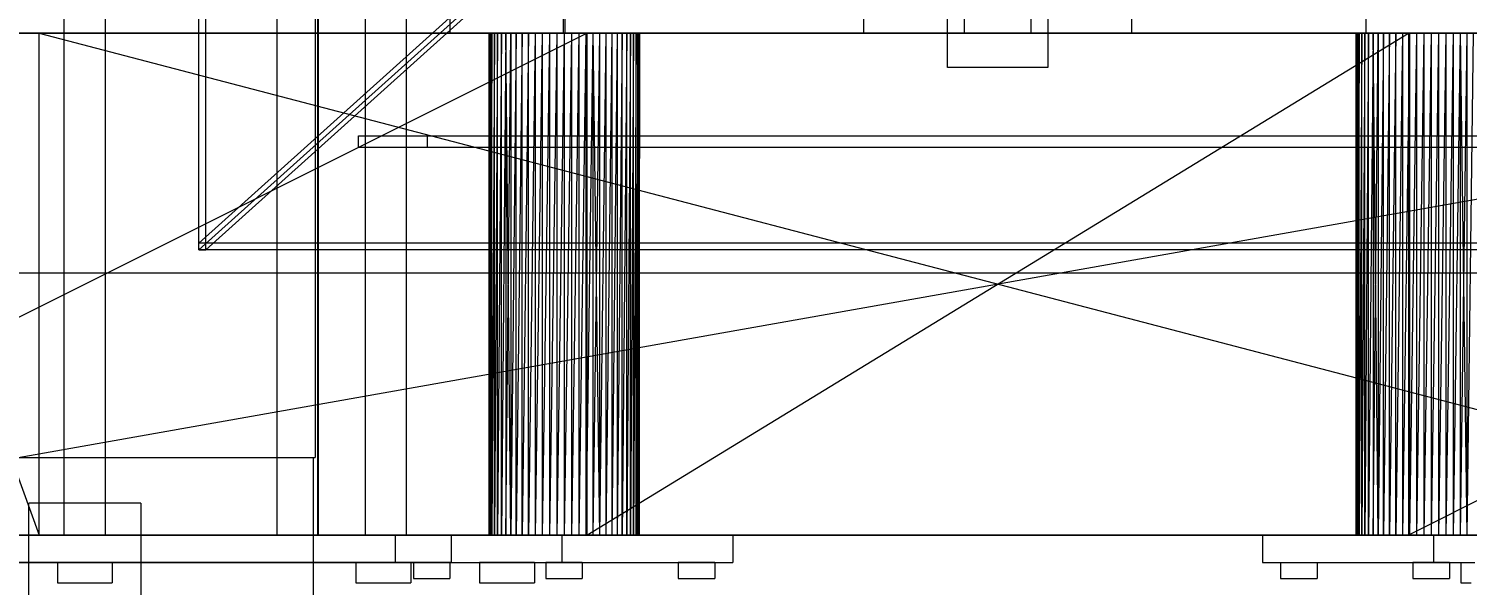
# Model space of a CAD drawing. Header units: millimetres. Extents: x -191664 to 191490, y -197311 to 10263.
# Drawn here: x 750 to 1381, y -110682 to -110438 of the extents above; entities that cross this region are included whole.
import ezdxf

# ---------------------------------------------------------------- set-up
doc = ezdxf.new("R2010")
doc.units = ezdxf.units.MM
doc.layers.add('DET_briquetadora_superior', color=7, linetype='Continuous', lineweight=0)
doc.layers.add('R15_COTAS_TRANSPORTE_P', color=1, linetype='Continuous', lineweight=0)
doc.dimstyles.new('PLANTA_20', dxfattribs={"dimtxt": 50, "dimasz": 30, "dimexe": 30, "dimexo": 16, "dimgap": 20, "dimtad": 1, "dimtih": 1, "dimtoh": 1, "dimdec": 1, "dimzin": 0, "dimdsep": 46, "dimcen": 0.09, "dimadec": 0, "dimazin": 0, "dimtfac": 1, "dimtdec": 4, "dimtofl": 0, "dimtmove": 0, "dimatfit": 3, "dimfxl": 1, "dimtolj": 1, "dimtzin": 0, "dimarcsym": 0})

# ---------------------------------------------------------------- blocks, each defined once
blk = doc.blocks.new('*D131')
at = {"layer": 'Defpoints', "color": 0, "transparency": 16777216}
for p in [(1100, -183968.15), (1139.8, -184162.66), (1104.62, -184212), (1304.62, -184212), (1304.62, -184212)]:
    blk.add_point(p, dxfattribs=at)
at = {"layer": 'R15_COTAS_TRANSPORTE_P', "color": 0, "lineweight": -2, "transparency": 16777216}
blk.add_arc((1304.62, -184212), 172.05, 140.00345, 169.99655, dxfattribs=at)
at = {"layer": 'R15_COTAS_TRANSPORTE_P', "color": 0, "transparency": 16777216}
for points in [[(1169.28, -184097.88), (1176.35, -184104.95), (1194.03, -184080.2)], [(1140.17, -184182.55), (1130.2, -184181.68), (1132.57, -184212)]]:
    blk.add_solid(points, dxfattribs=at)
blk = doc.blocks.new('*D133')
at = {"layer": 'Defpoints', "color": 0, "transparency": 16777216}
for p in [(439.69, -194147.98), (217.89, -194406.09), (-500, -194490), (-500, -194490), (500, -194490)]:
    blk.add_point(p, dxfattribs=at)
at = {"layer": 'R15_COTAS_TRANSPORTE_P', "color": 0, "lineweight": -2, "transparency": 16777216}
blk.add_arc((-500, -194490), 722.77, 2.37834, 17.62166, dxfattribs=at)
at = {"layer": 'R15_COTAS_TRANSPORTE_P', "color": 0, "transparency": 16777216}
for points in [[(184.12, -194272.81), (193.59, -194269.58), (179.18, -194242.8)], [(227.15, -194459.9), (217.15, -194460.11), (222.77, -194490)]]:
    blk.add_solid(points, dxfattribs=at)

msp = doc.modelspace()

# ---------------------------------------------------------------- linework, layer by layer
at = {"layer": 'DET_briquetadora_superior', "color": 253, "true_color": 0xa8b8bb}
for p, q in [((825, -110535), (825, -109885)), ((828, -110535), (828, -109885)), ((825, -110532), (975, -110397)), ((825, -110535), (975, -110400)), ((978, -110400), (828, -110535)), ((1525, -110532), (825, -110532)), ((825, -110535), (825, -110532)), ((1525, -110535), (825, -110535)), ((825, -110535), (828, -110535))]:
    msp.add_line(p, q, dxfattribs=at)
at = {"layer": 'DET_briquetadora_superior', "color": 9, "true_color": 0xb9c3c2}
for p, q in [((876, -110390), (876, -110626)), ((984.59, -110390), (984.59, -110440)), ((985.41, -110390), (985.41, -110440)), ((1336.35, -110390), (1336.35, -110440)), ((766, -110660), (766, -110418)), ((784, -110660), (784, -110418)), ((859.34, -110660), (859.34, -110418)), ((877, -110418), (877, -110660)), ((877.34, -110660), (877.34, -110418)), ((898, -110660), (898, -110418)), ((916, -110660), (916, -110418)), ((935, -110418), (935, -110440)), ((195, -110440), (2155, -110440)), ((995, -110440), (555, -110440)), ((1795, -110440), (555, -110660)), ((1795, -110440), (555, -110440)), ((555, -110660), (995, -110440)), ((1795, -110440), (568.33, -110440)), ((2071, -110440), (568.33, -110440)), ((675, -110440), (995, -110440)), ((675, -110440), (959.49, -110440)), ((675, -110440), (957.56, -110440)), ((675, -110440), (955.9, -110440)), ((675, -110440), (954.51, -110440)), ((953.42, -110440), (675, -110440)), ((675, -110440), (755, -110440)), ((675, -110440), (755, -110660)), ((736.71, -110440), (755.71, -110440)), ((755, -110440), (953.42, -110440)), ((755, -110440), (952.63, -110440)), ((755, -110440), (952.16, -110440)), ((755, -110440), (952, -110440)), ((755, -110440), (954.51, -110440)), ((755, -110440), (955.9, -110440)), ((755, -110440), (957.56, -110440)), ((755, -110440), (959.49, -110440)), ((755, -110440), (961.67, -110440)), ((755, -110440), (964.07, -110440)), ((755, -110440), (966.67, -110440)), ((755, -110440), (969.44, -110440)), ((755, -110440), (972.37, -110440)), ((755, -110440), (975.42, -110440)), ((755, -110440), (978.56, -110440)), ((755, -110440), (981.77, -110440)), ((755, -110440), (985, -110440)), ((755, -110440), (988.23, -110440)), ((755, -110440), (1595, -110440)), ((755, -110660), (755, -110440)), ((755, -110440), (1595, -110660)), ((755.71, -110440), (775, -110440)), ((775, -110440), (794.29, -110440)), ((794.29, -110440), (813.29, -110440)), ((813.29, -110440), (831.74, -110440)), ((831.74, -110440), (849.36, -110440)), ((849.36, -110440), (865.89, -110440)), ((865.89, -110440), (881.1, -110440)), ((881.1, -110440), (894.76, -110440)), ((894.76, -110440), (906.68, -110440)), ((906.68, -110440), (916.67, -110440)), ((916.67, -110440), (924.6, -110440)), ((924.6, -110440), (930.35, -110440)), ((930.35, -110440), (933.83, -110440)), ((933.83, -110440), (935, -110440)), ((952.16, -110440), (952, -110660)), ((952, -110440), (952, -110660)), ((952.16, -110440), (952, -110440)), ((952.16, -110440), (952.16, -110660)), ((952.63, -110660), (952.16, -110440)), ((952.63, -110440), (952.16, -110440)), ((952.16, -110660), (952.63, -110440)), ((953.42, -110440), (952.63, -110660)), ((952.63, -110440), (952.63, -110660)), ((953.42, -110440), (952.63, -110440)), ((954.51, -110440), (953.42, -110660)), ((953.42, -110660), (953.42, -110440)), ((954.51, -110440), (953.42, -110440)), ((959.73, -110440), (953.71, -110440)), ((953.71, -110440), (953.9, -110440)), ((953.9, -110440), (960.24, -110440)), ((955.9, -110440), (954.51, -110660)), ((954.51, -110660), (954.51, -110440)), ((955.9, -110440), (954.51, -110440)), ((957.56, -110440), (955.9, -110660)), ((955.9, -110660), (955.9, -110440)), ((957.56, -110440), (955.9, -110440)), ((959.49, -110440), (957.56, -110660)), ((957.56, -110660), (957.56, -110440)), ((959.49, -110440), (957.56, -110440)), ((959.49, -110440), (959.49, -110660)), ((961.67, -110660), (959.49, -110440)), ((961.67, -110440), (959.49, -110440)), ((995, -110440), (959.49, -110440)), ((959.49, -110660), (961.67, -110440)), ((970.75, -110440), (959.73, -110440)), ((960.24, -110440), (971.49, -110440)), ((964.07, -110440), (961.67, -110660)), ((961.67, -110440), (961.67, -110660)), ((964.07, -110440), (961.67, -110440)), ((995, -110440), (961.67, -110440)), ((966.67, -110440), (964.07, -110660)), ((964.07, -110660), (964.07, -110440)), ((966.67, -110440), (964.07, -110440)), ((964.07, -110440), (995, -110440)), ((969.44, -110440), (966.67, -110660)), ((966.67, -110660), (966.67, -110440)), ((969.44, -110440), (966.67, -110440)), ((966.67, -110440), (995, -110440)), ((972.37, -110440), (969.44, -110660)), ((969.44, -110660), (969.44, -110440)), ((972.37, -110440), (969.44, -110440)), ((969.44, -110440), (995, -110440)), ((984.59, -110440), (970.75, -110440)), ((971.49, -110440), (985.41, -110440)), ((975.42, -110440), (972.37, -110660)), ((972.37, -110440), (972.37, -110660)), ((975.42, -110440), (972.37, -110440)), ((972.37, -110440), (995, -110440)), ((978.56, -110440), (975.42, -110660)), ((975.42, -110440), (975.42, -110660)), ((978.56, -110440), (975.42, -110440)), ((975.42, -110440), (995, -110440)), ((981.77, -110440), (978.56, -110660)), ((978.56, -110440), (978.56, -110660)), ((981.77, -110440), (978.56, -110440)), ((978.56, -110440), (995, -110440)), ((985, -110440), (981.77, -110660)), ((981.77, -110440), (981.77, -110660)), ((985, -110440), (981.77, -110440)), ((981.77, -110440), (995, -110440)), ((998.51, -110440), (984.59, -110440)), ((988.23, -110440), (985, -110660)), ((985, -110440), (985, -110660)), ((988.23, -110440), (985, -110440)), ((985, -110440), (995, -110440)), ((985.41, -110440), (999.25, -110440)), ((991.44, -110440), (988.23, -110660)), ((988.23, -110440), (988.23, -110660)), ((991.44, -110440), (988.23, -110440)), ((988.23, -110440), (995, -110440)), ((1595, -110440), (988.23, -110440)), ((994.58, -110440), (991.44, -110660)), ((991.44, -110440), (991.44, -110660)), ((994.58, -110440), (991.44, -110440)), ((991.44, -110440), (995, -110440)), ((991.44, -110440), (1358.56, -110440)), ((1595, -110440), (991.44, -110440)), ((1361.77, -110440), (991.44, -110440)), ((997.63, -110440), (994.58, -110660)), ((994.58, -110440), (994.58, -110660)), ((997.63, -110440), (994.58, -110440)), ((994.58, -110440), (995, -110440)), ((994.58, -110440), (1355.42, -110440)), ((994.58, -110440), (1358.56, -110440)), ((995, -110440), (995, -110660)), ((997.63, -110440), (995, -110440)), ((1000.56, -110440), (995, -110440)), ((1003.33, -110440), (995, -110440)), ((1005.93, -110440), (995, -110440)), ((1008.33, -110440), (995, -110440)), ((1010.51, -110440), (995, -110440)), ((1012.44, -110440), (995, -110440)), ((1355, -110440), (995, -110440)), ((995, -110660), (1355, -110440)), ((1000.56, -110440), (997.63, -110660)), ((997.63, -110440), (997.63, -110660)), ((1000.56, -110440), (997.63, -110440)), ((997.63, -110440), (1352.37, -110440)), ((997.63, -110440), (1355.42, -110440)), ((997.63, -110440), (1000.56, -110660)), ((1009.76, -110440), (998.51, -110440)), ((999.25, -110440), (1010.27, -110440)), ((1003.33, -110440), (1000.56, -110660)), ((1000.56, -110440), (1000.56, -110660)), ((1003.33, -110440), (1000.56, -110440)), ((1000.56, -110440), (1349.44, -110440)), ((1352.37, -110440), (1000.56, -110440)), ((1005.93, -110440), (1003.33, -110660)), ((1003.33, -110440), (1003.33, -110660)), ((1005.93, -110440), (1003.33, -110440)), ((1003.33, -110440), (1344.07, -110440)), ((1003.33, -110440), (1346.67, -110440)), ((1003.33, -110440), (1349.44, -110440)), ((1008.33, -110440), (1005.93, -110660)), ((1005.93, -110440), (1005.93, -110660)), ((1008.33, -110440), (1005.93, -110440)), ((1005.93, -110440), (1344.07, -110440)), ((1010.51, -110440), (1008.33, -110660)), ((1008.33, -110440), (1008.33, -110660)), ((1010.51, -110440), (1008.33, -110440)), ((1008.33, -110440), (1341.67, -110440)), ((1344.07, -110440), (1008.33, -110440)), ((1016.1, -110440), (1009.76, -110440)), ((1010.27, -110440), (1016.29, -110440)), ((1012.44, -110440), (1010.51, -110660)), ((1010.51, -110660), (1010.51, -110440)), ((1012.44, -110440), (1010.51, -110440)), ((1010.51, -110440), (1339.49, -110440)), ((1341.67, -110440), (1010.51, -110440)), ((1014.1, -110440), (1012.44, -110660)), ((1012.44, -110660), (1012.44, -110440)), ((1014.1, -110440), (1012.44, -110440)), ((1012.44, -110440), (1355, -110440)), ((1012.44, -110440), (1337.56, -110440)), ((1012.44, -110440), (1335.9, -110440)), ((1012.44, -110440), (1339.49, -110440)), ((1015.49, -110440), (1014.1, -110660)), ((1014.1, -110660), (1014.1, -110440)), ((1015.49, -110440), (1014.1, -110440)), ((1014.1, -110440), (1335.9, -110440)), ((1016.58, -110440), (1015.49, -110660)), ((1015.49, -110660), (1015.49, -110440)), ((1016.58, -110440), (1015.49, -110440)), ((1015.49, -110440), (1335.9, -110440)), ((1015.49, -110440), (1334.51, -110440)), ((1333.42, -110440), (1015.49, -110440)), ((1016.29, -110440), (1016.1, -110440)), ((1017.37, -110440), (1016.58, -110660)), ((1016.58, -110660), (1016.58, -110440)), ((1017.37, -110440), (1016.58, -110440)), ((1016.58, -110440), (1333.42, -110440)), ((1332.63, -110440), (1016.58, -110440)), ((1016.58, -110440), (1334.51, -110440)), ((1017.84, -110440), (1017.37, -110660)), ((1017.37, -110660), (1017.37, -110440)), ((1017.84, -110440), (1017.37, -110440)), ((1017.37, -110440), (1332.63, -110440)), ((1018, -110440), (1017.84, -110660)), ((1017.84, -110660), (1017.84, -110440)), ((1018, -110440), (1017.84, -110440)), ((1017.84, -110440), (1332.63, -110440)), ((1017.84, -110440), (1332.16, -110440)), ((1332, -110440), (1017.84, -110440)), ((1018, -110660), (1018, -110440)), ((1018, -110440), (1332, -110440)), ((1018, -110440), (1332.16, -110440)), ((1332.16, -110440), (1332, -110660)), ((1332, -110440), (1332, -110660)), ((1332.16, -110440), (1332, -110440)), ((1332.16, -110440), (1332.16, -110660)), ((1332.63, -110660), (1332.16, -110440)), ((1332.63, -110440), (1332.16, -110440)), ((1332.16, -110660), (1332.63, -110440)), ((1333.42, -110440), (1332.63, -110660)), ((1332.63, -110440), (1332.63, -110660)), ((1333.42, -110440), (1332.63, -110440)), ((1336.35, -110440), (1333, -110440)), ((1333, -110440), (1335.99, -110440)), ((1334.51, -110440), (1333.42, -110660)), ((1333.42, -110660), (1333.42, -110440)), ((1334.51, -110440), (1333.42, -110440)), ((1335.9, -110440), (1334.51, -110660)), ((1334.51, -110660), (1334.51, -110440)), ((1335.9, -110440), (1334.51, -110440)), ((1337.56, -110440), (1335.9, -110660)), ((1335.9, -110660), (1335.9, -110440)), ((1337.56, -110440), (1335.9, -110440)), ((1335.99, -110440), (1344.73, -110440)), ((1345.37, -110440), (1336.35, -110440)), ((1339.49, -110440), (1337.56, -110660)), ((1337.56, -110660), (1337.56, -110440)), ((1339.49, -110440), (1337.56, -110440)), ((1337.56, -110440), (1355, -110440)), ((1339.49, -110440), (1339.49, -110660)), ((1341.67, -110660), (1339.49, -110440)), ((1341.67, -110440), (1339.49, -110440)), ((1355, -110440), (1339.49, -110440)), ((1339.49, -110660), (1341.67, -110440)), ((1344.07, -110440), (1341.67, -110660)), ((1341.67, -110440), (1341.67, -110660)), ((1344.07, -110440), (1341.67, -110440)), ((1341.67, -110440), (1355, -110440)), ((1346.67, -110440), (1344.07, -110660)), ((1344.07, -110660), (1344.07, -110440)), ((1346.67, -110440), (1344.07, -110440)), ((1344.07, -110440), (1355, -110440)), ((1344.73, -110440), (1357.48, -110440)), ((1358.28, -110440), (1345.37, -110440)), ((1349.44, -110440), (1346.67, -110660)), ((1346.67, -110660), (1346.67, -110440)), ((1349.44, -110440), (1346.67, -110440)), ((1346.67, -110440), (1355, -110440)), ((1352.37, -110440), (1349.44, -110660)), ((1349.44, -110660), (1349.44, -110440)), ((1352.37, -110440), (1349.44, -110440)), ((1349.44, -110440), (1355, -110440)), ((1355.42, -110440), (1352.37, -110660)), ((1352.37, -110440), (1352.37, -110660)), ((1355.42, -110440), (1352.37, -110440)), ((1352.37, -110440), (1355, -110440)), ((1795, -110440), (1355, -110440)), ((1355, -110440), (1355, -110660)), ((1355.42, -110440), (1355, -110440)), ((1358.56, -110440), (1355, -110440)), ((1361.77, -110440), (1355, -110440)), ((1365, -110440), (1355, -110440)), ((1368.23, -110440), (1355, -110440)), ((1371.44, -110440), (1355, -110440)), ((1374.58, -110440), (1355, -110440)), ((1377.63, -110440), (1355, -110440)), ((1380.56, -110440), (1355, -110440)), ((1383.33, -110440), (1355, -110440)), ((1385.93, -110440), (1355, -110440)), ((1388.33, -110440), (1355, -110440)), ((1390.51, -110440), (1355, -110440)), ((1675, -110440), (1355, -110440)), ((1795, -110440), (1355, -110660)), ((1358.56, -110440), (1355.42, -110660)), ((1355.42, -110440), (1355.42, -110660)), ((1358.56, -110440), (1355.42, -110440)), ((1357.48, -110440), (1371.72, -110440)), ((1372.52, -110440), (1358.28, -110440)), ((1361.77, -110440), (1358.56, -110660)), ((1358.56, -110440), (1358.56, -110660)), ((1361.77, -110440), (1358.56, -110440)), ((1365, -110440), (1361.77, -110660)), ((1361.77, -110440), (1361.77, -110660)), ((1365, -110440), (1361.77, -110440)), ((1361.77, -110440), (1595, -110440)), ((1368.23, -110440), (1365, -110660)), ((1365, -110440), (1365, -110660)), ((1368.23, -110440), (1365, -110440)), ((1365, -110440), (1595, -110440)), ((1371.44, -110440), (1368.23, -110660)), ((1368.23, -110440), (1368.23, -110660)), ((1371.44, -110440), (1368.23, -110440)), ((1368.23, -110440), (1595, -110440)), ((1374.58, -110440), (1371.44, -110660)), ((1371.44, -110440), (1371.44, -110660)), ((1374.58, -110440), (1371.44, -110440)), ((1371.44, -110440), (1595, -110440)), ((1371.72, -110440), (1384.63, -110440)), ((1385.27, -110440), (1372.52, -110440)), ((1377.63, -110440), (1374.58, -110660)), ((1374.58, -110440), (1374.58, -110660)), ((1377.63, -110440), (1374.58, -110440)), ((1374.58, -110440), (1595, -110440)), ((1380.56, -110440), (1377.63, -110660)), ((1377.63, -110440), (1377.63, -110660)), ((1380.56, -110440), (1377.63, -110440)), ((1377.63, -110440), (1595, -110440)), ((1377.63, -110440), (1380.56, -110660)), ((1383.33, -110440), (1380.56, -110660)), ((1380.56, -110440), (1380.56, -110660)), ((1383.33, -110440), (1380.56, -110440)), ((1380.56, -110440), (1595, -110440)), ((736.35, -110626), (755.3, -110626)), ((736.73, -110626), (755.49, -110626)), ((755.3, -110626), (775, -110626)), ((755.49, -110626), (775, -110626)), ((775, -110626), (794.51, -110626)), ((775, -110626), (794.7, -110626)), ((794.51, -110626), (813.27, -110626)), ((794.7, -110626), (813.65, -110626)), ((813.27, -110626), (830.56, -110626)), ((813.65, -110626), (831.11, -110626)), ((830.56, -110626), (845.71, -110626)), ((831.11, -110626), (846.42, -110626)), ((845.71, -110626), (858.15, -110626)), ((846.42, -110626), (858.98, -110626)), ((858.15, -110626), (867.39, -110626)), ((858.98, -110626), (868.31, -110626)), ((867.39, -110626), (873.08, -110626)), ((868.31, -110626), (874.06, -110626)), ((873.08, -110626), (875, -110626)), ((874.06, -110626), (876, -110626)), ((875, -110626), (875, -110826)), ((750.5, -110826), (750.5, -110646)), ((757.41, -110646), (750.5, -110646)), ((799.5, -110646), (750.5, -110646)), ((764.41, -110646), (757.41, -110646)), ((771.46, -110646), (764.41, -110646)), ((778.54, -110646), (771.46, -110646)), ((785.59, -110646), (778.54, -110646)), ((792.59, -110646), (785.59, -110646)), ((799.5, -110646), (792.59, -110646)), ((799.5, -110646), (799.5, -110826)), ((2155, -110660), (195, -110660)), ((279, -110660), (1781.67, -110660)), ((555, -110660), (995, -110660)), ((555, -110660), (1795, -110660)), ((555, -110660), (1781.67, -110660)), ((675, -110660), (954.51, -110660)), ((953.42, -110660), (675, -110660)), ((675, -110660), (995, -110660)), ((959.49, -110660), (675, -110660)), ((755, -110660), (675, -110660)), ((957.56, -110660), (675, -110660)), ((955.9, -110660), (675, -110660)), ((755.65, -110660), (736.59, -110660)), ((745.26, -110660), (765.06, -110660)), ((765.59, -110660), (747.09, -110660)), ((755, -110660), (953.42, -110660)), ((952.63, -110660), (755, -110660)), ((952.16, -110660), (755, -110660)), ((952, -110660), (755, -110660)), ((954.51, -110660), (755, -110660)), ((955.9, -110660), (755, -110660)), ((957.56, -110660), (755, -110660)), ((959.49, -110660), (755, -110660)), ((961.67, -110660), (755, -110660)), ((964.07, -110660), (755, -110660)), ((966.67, -110660), (755, -110660)), ((969.44, -110660), (755, -110660)), ((972.37, -110660), (755, -110660)), ((975.42, -110660), (755, -110660)), ((978.56, -110660), (755, -110660)), ((981.77, -110660), (755, -110660)), ((985, -110660), (755, -110660)), ((988.23, -110660), (755, -110660)), ((755, -110660), (1361.77, -110660)), ((1595, -110660), (755, -110660)), ((755, -110660), (1358.56, -110660)), ((775, -110660), (755.65, -110660)), ((765.06, -110660), (784.94, -110660)), ((784.41, -110660), (765.59, -110660)), ((766.89, -110660), (766, -110660)), ((769.39, -110660), (766.89, -110660)), ((773, -110660), (769.39, -110660)), ((777, -110660), (773, -110660)), ((794.35, -110660), (775, -110660)), ((780.61, -110660), (777, -110660)), ((783.11, -110660), (780.61, -110660)), ((784, -110660), (783.11, -110660)), ((802.91, -110660), (784.41, -110660)), ((784.94, -110660), (804.74, -110660)), ((813.41, -110660), (794.35, -110660)), ((820.47, -110660), (802.91, -110660)), ((804.74, -110660), (824.27, -110660)), ((831.91, -110660), (813.41, -110660)), ((836.47, -110660), (820.47, -110660)), ((824.27, -110660), (843.36, -110660)), ((849.59, -110660), (831.91, -110660)), ((850.38, -110660), (836.47, -110660)), ((843.36, -110660), (861.82, -110660)), ((866.17, -110660), (849.59, -110660)), ((861.72, -110660), (850.38, -110660)), ((860.23, -110660), (859.34, -110660)), ((862.73, -110660), (860.23, -110660)), ((870.11, -110660), (861.72, -110660)), ((861.82, -110660), (879.5, -110660)), ((866.34, -110660), (862.73, -110660)), ((881.43, -110660), (866.17, -110660)), ((870.34, -110660), (866.34, -110660)), ((875.26, -110660), (870.11, -110660)), ((873.95, -110660), (870.34, -110660)), ((876.45, -110660), (873.95, -110660)), ((877, -110660), (875.26, -110660)), ((877.34, -110660), (876.45, -110660)), ((879.5, -110660), (896.23, -110660)), ((895.14, -110660), (881.43, -110660)), ((907.09, -110660), (895.14, -110660)), ((896.23, -110660), (911.87, -110660)), ((898.89, -110660), (898, -110660)), ((901.39, -110660), (898.89, -110660)), ((905, -110660), (901.39, -110660)), ((909, -110660), (905, -110660)), ((917.12, -110660), (907.09, -110660)), ((912.61, -110660), (909, -110660)), ((911, -110660), (913.52, -110660)), ((911, -110660), (911, -110672)), ((911.87, -110660), (926.26, -110660)), ((915.11, -110660), (912.61, -110660)), ((913.52, -110660), (920.91, -110660)), ((916, -110660), (915.11, -110660)), ((925.07, -110660), (917.12, -110660)), ((920.91, -110660), (932.67, -110660)), ((930.84, -110660), (925.07, -110660)), ((926.26, -110660), (939.29, -110660)), ((934.33, -110660), (930.84, -110660)), ((932.67, -110660), (948, -110660)), ((935.5, -110660), (934.33, -110660)), ((935.5, -110660), (935.5, -110672)), ((939.29, -110660), (950.82, -110660)), ((948, -110660), (965.85, -110660)), ((950.82, -110660), (960.77, -110660)), ((952, -110660), (952.16, -110660)), ((952.16, -110660), (952.63, -110660)), ((952.63, -110660), (953.42, -110660)), ((953.42, -110660), (954.51, -110660)), ((954.51, -110660), (955.9, -110660)), ((955.9, -110660), (957.56, -110660)), ((957.56, -110660), (959.49, -110660)), ((959.49, -110660), (961.67, -110660)), ((959.49, -110660), (995, -110660)), ((960.77, -110660), (969.03, -110660)), ((961.67, -110660), (964.07, -110660)), ((961.67, -110660), (995, -110660)), ((964.07, -110660), (966.67, -110660)), ((964.07, -110660), (995, -110660)), ((965.85, -110660), (985, -110660)), ((966.67, -110660), (969.44, -110660)), ((966.67, -110660), (995, -110660)), ((969.03, -110660), (975.53, -110660)), ((969.44, -110660), (972.37, -110660)), ((969.44, -110660), (995, -110660)), ((972.37, -110660), (975.42, -110660)), ((972.37, -110660), (995, -110660)), ((975.42, -110660), (978.56, -110660)), ((975.42, -110660), (995, -110660)), ((975.53, -110660), (980.22, -110660)), ((978.56, -110660), (981.77, -110660)), ((978.56, -110660), (995, -110660)), ((980.22, -110660), (983.05, -110660)), ((981.77, -110660), (985, -110660)), ((981.77, -110660), (995, -110660)), ((983.05, -110660), (984, -110660)), ((984, -110660), (984, -110672)), ((985, -110660), (1004.15, -110660)), ((985, -110660), (988.23, -110660)), ((985, -110660), (995, -110660)), ((988.23, -110660), (991.44, -110660)), ((988.23, -110660), (995, -110660)), ((988.23, -110660), (1358.56, -110660)), ((991.44, -110660), (994.58, -110660)), ((991.44, -110660), (995, -110660)), ((1355.42, -110660), (991.44, -110660)), ((1358.56, -110660), (991.44, -110660)), ((994.58, -110660), (997.63, -110660)), ((994.58, -110660), (995, -110660)), ((1352.37, -110660), (994.58, -110660)), ((1355.42, -110660), (994.58, -110660)), ((995, -110660), (1355, -110660)), ((1008.33, -110660), (995, -110660)), ((995, -110660), (1010.51, -110660)), ((1005.93, -110660), (995, -110660)), ((995, -110660), (1012.44, -110660)), ((1003.33, -110660), (995, -110660)), ((1000.56, -110660), (995, -110660)), ((997.63, -110660), (995, -110660)), ((997.63, -110660), (1000.56, -110660)), ((997.63, -110660), (1349.44, -110660)), ((1352.37, -110660), (997.63, -110660)), ((1000.56, -110660), (1003.33, -110660)), ((1346.67, -110660), (1000.56, -110660)), ((1349.44, -110660), (1000.56, -110660)), ((1003.33, -110660), (1005.93, -110660)), ((1346.67, -110660), (1003.33, -110660)), ((1004.15, -110660), (1022, -110660)), ((1005.93, -110660), (1008.33, -110660)), ((1341.67, -110660), (1005.93, -110660)), ((1344.07, -110660), (1005.93, -110660)), ((1346.67, -110660), (1005.93, -110660)), ((1008.33, -110660), (1010.51, -110660)), ((1008.33, -110660), (1339.49, -110660)), ((1341.67, -110660), (1008.33, -110660)), ((1010.51, -110660), (1012.44, -110660)), ((1010.51, -110660), (1337.56, -110660)), ((1339.49, -110660), (1010.51, -110660)), ((1012.44, -110660), (1014.1, -110660)), ((1012.44, -110660), (1337.56, -110660)), ((1335.9, -110660), (1012.44, -110660)), ((1012.44, -110660), (1355, -110660)), ((1014.1, -110660), (1015.49, -110660)), ((1014.1, -110660), (1335.9, -110660)), ((1334.51, -110660), (1014.1, -110660)), ((1015.49, -110660), (1016.58, -110660)), ((1015.49, -110660), (1334.51, -110660)), ((1333.42, -110660), (1015.49, -110660)), ((1016.58, -110660), (1017.37, -110660)), ((1333.42, -110660), (1016.58, -110660)), ((1017.37, -110660), (1017.84, -110660)), ((1017.37, -110660), (1333.42, -110660)), ((1332.63, -110660), (1017.37, -110660)), ((1332.16, -110660), (1017.37, -110660)), ((1017.84, -110660), (1018, -110660)), ((1332.16, -110660), (1017.84, -110660)), ((1017.84, -110660), (1332, -110660)), ((1018, -110660), (1332.16, -110660)), ((1332, -110660), (1018, -110660)), ((1022, -110660), (1037.33, -110660)), ((1037.33, -110660), (1049.09, -110660)), ((1049.09, -110660), (1056.48, -110660)), ((1056.48, -110660), (1059, -110660)), ((1059, -110660), (1059, -110672)), ((1291, -110660), (1293.52, -110660)), ((1291, -110660), (1291, -110672)), ((1293.52, -110660), (1300.91, -110660)), ((1300.91, -110660), (1312.67, -110660)), ((1312.67, -110660), (1328, -110660)), ((1328, -110660), (1345.85, -110660)), ((1332, -110660), (1332.16, -110660)), ((1332.16, -110660), (1332.63, -110660)), ((1332.63, -110660), (1333.42, -110660)), ((1333.42, -110660), (1334.51, -110660)), ((1334.51, -110660), (1335.9, -110660)), ((1335.9, -110660), (1337.56, -110660)), ((1337.56, -110660), (1339.49, -110660)), ((1337.56, -110660), (1355, -110660)), ((1339.49, -110660), (1341.67, -110660)), ((1339.49, -110660), (1355, -110660)), ((1341.67, -110660), (1344.07, -110660)), ((1341.67, -110660), (1355, -110660)), ((1344.07, -110660), (1346.67, -110660)), ((1344.07, -110660), (1355, -110660)), ((1345.85, -110660), (1365, -110660)), ((1346.67, -110660), (1349.44, -110660)), ((1346.67, -110660), (1355, -110660)), ((1349.44, -110660), (1352.37, -110660)), ((1349.44, -110660), (1355, -110660)), ((1352.37, -110660), (1355.42, -110660)), ((1352.37, -110660), (1355, -110660)), ((1355, -110660), (1795, -110660)), ((1675, -110660), (1355, -110660)), ((1388.33, -110660), (1355, -110660)), ((1355, -110660), (1390.51, -110660)), ((1385.93, -110660), (1355, -110660)), ((1383.33, -110660), (1355, -110660)), ((1380.56, -110660), (1355, -110660)), ((1377.63, -110660), (1355, -110660)), ((1374.58, -110660), (1355, -110660)), ((1371.44, -110660), (1355, -110660)), ((1368.23, -110660), (1355, -110660)), ((1365, -110660), (1355, -110660)), ((1361.77, -110660), (1355, -110660)), ((1358.56, -110660), (1355, -110660)), ((1355.42, -110660), (1355, -110660)), ((1355.42, -110660), (1358.56, -110660)), ((1358.56, -110660), (1361.77, -110660)), ((1361.77, -110660), (1365, -110660)), ((1595, -110660), (1361.77, -110660)), ((1365, -110660), (1384.15, -110660)), ((1365, -110660), (1368.23, -110660)), ((1595, -110660), (1365, -110660)), ((1366, -110660), (1366.95, -110660)), ((1366, -110660), (1366, -110672)), ((1366.95, -110660), (1369.78, -110660)), ((1368.23, -110660), (1371.44, -110660)), ((1595, -110660), (1368.23, -110660)), ((1369.78, -110660), (1374.47, -110660)), ((1371.44, -110660), (1374.58, -110660)), ((1595, -110660), (1371.44, -110660)), ((1374.47, -110660), (1380.97, -110660)), ((1374.58, -110660), (1377.63, -110660)), ((1595, -110660), (1374.58, -110660)), ((1377.63, -110660), (1380.56, -110660)), ((1595, -110660), (1377.63, -110660)), ((1380.56, -110660), (1383.33, -110660)), ((1595, -110660), (1380.56, -110660)), ((755.65, -110672), (736.59, -110672)), ((745.26, -110672), (765.06, -110672)), ((775, -110672), (755.65, -110672)), ((764.19, -110672), (763, -110672)), ((763, -110672), (763, -110681)), ((767.52, -110672), (764.19, -110672)), ((765.06, -110672), (784.94, -110672)), ((772.33, -110672), (767.52, -110672)), ((777.67, -110672), (772.33, -110672)), ((794.35, -110672), (775, -110672)), ((782.48, -110672), (777.67, -110672)), ((785.81, -110672), (782.48, -110672)), ((784.94, -110672), (804.74, -110672)), ((787, -110672), (785.81, -110672)), ((787, -110672), (787, -110681)), ((813.41, -110672), (794.35, -110672)), ((804.74, -110672), (824.27, -110672)), ((831.91, -110672), (813.41, -110672)), ((824.27, -110672), (843.36, -110672)), ((849.59, -110672), (831.91, -110672)), ((843.36, -110672), (861.82, -110672)), ((866.17, -110672), (849.59, -110672)), ((861.82, -110672), (879.5, -110672)), ((881.43, -110672), (866.17, -110672)), ((879.5, -110672), (896.23, -110672)), ((895.14, -110672), (881.43, -110672)), ((895, -110672), (893.81, -110672)), ((893.81, -110672), (893.81, -110681)), ((898.33, -110672), (895, -110672)), ((907.09, -110672), (895.14, -110672)), ((896.23, -110672), (911.87, -110672)), ((903.14, -110672), (898.33, -110672)), ((908.49, -110672), (903.14, -110672)), ((917.12, -110672), (907.09, -110672)), ((913.3, -110672), (908.49, -110672)), ((911, -110672), (913.52, -110672)), ((911.87, -110672), (926.26, -110672)), ((916.63, -110672), (913.3, -110672)), ((913.52, -110672), (920.91, -110672)), ((917.81, -110672), (916.63, -110672)), ((925.07, -110672), (917.12, -110672)), ((917.81, -110672), (917.81, -110681)), ((919, -110672), (919.79, -110672)), ((919, -110672), (919, -110679)), ((919.79, -110672), (922.01, -110672)), ((920.91, -110672), (932.67, -110672)), ((922.01, -110672), (925.22, -110672)), ((930.84, -110672), (925.07, -110672)), ((925.22, -110672), (928.78, -110672)), ((926.26, -110672), (939.29, -110672)), ((928.78, -110672), (931.99, -110672)), ((934.33, -110672), (930.84, -110672)), ((931.99, -110672), (934.21, -110672)), ((932.67, -110672), (948, -110672)), ((934.21, -110672), (935, -110672)), ((935.5, -110672), (934.33, -110672)), ((935, -110672), (935, -110679)), ((939.29, -110672), (950.82, -110672)), ((949.19, -110672), (948, -110672)), ((948, -110672), (948, -110681)), ((948, -110672), (965.85, -110672)), ((952.52, -110672), (949.19, -110672)), ((950.82, -110672), (960.77, -110672)), ((957.33, -110672), (952.52, -110672)), ((962.67, -110672), (957.33, -110672)), ((960.77, -110672), (969.03, -110672)), ((967.48, -110672), (962.67, -110672)), ((965.85, -110672), (985, -110672)), ((970.81, -110672), (967.48, -110672)), ((969.03, -110672), (975.53, -110672)), ((972, -110672), (970.81, -110672)), ((972, -110672), (972, -110681)), ((975.53, -110672), (980.22, -110672)), ((977.79, -110672), (977, -110672)), ((977, -110672), (977, -110679)), ((980.01, -110672), (977.79, -110672)), ((983.22, -110672), (980.01, -110672)), ((980.22, -110672), (983.05, -110672)), ((983.05, -110672), (984, -110672)), ((986.78, -110672), (983.22, -110672)), ((985, -110672), (1004.15, -110672)), ((989.99, -110672), (986.78, -110672)), ((992.21, -110672), (989.99, -110672)), ((993, -110672), (992.21, -110672)), ((993, -110672), (993, -110679)), ((1004.15, -110672), (1022, -110672)), ((1022, -110672), (1037.33, -110672)), ((1035.79, -110672), (1035, -110672)), ((1035, -110672), (1035, -110679)), ((1038.01, -110672), (1035.79, -110672)), ((1037.33, -110672), (1049.09, -110672)), ((1041.22, -110672), (1038.01, -110672)), ((1044.78, -110672), (1041.22, -110672)), ((1047.99, -110672), (1044.78, -110672)), ((1050.21, -110672), (1047.99, -110672)), ((1049.09, -110672), (1056.48, -110672)), ((1051, -110672), (1050.21, -110672)), ((1051, -110672), (1051, -110679)), ((1056.48, -110672), (1059, -110672)), ((1291, -110672), (1293.52, -110672)), ((1293.52, -110672), (1300.91, -110672)), ((1299, -110672), (1299.79, -110672)), ((1299, -110672), (1299, -110679)), ((1299.79, -110672), (1302.01, -110672)), ((1300.91, -110672), (1312.67, -110672)), ((1302.01, -110672), (1305.22, -110672)), ((1305.22, -110672), (1308.78, -110672)), ((1308.78, -110672), (1311.99, -110672)), ((1311.99, -110672), (1314.21, -110672)), ((1312.67, -110672), (1328, -110672)), ((1314.21, -110672), (1315, -110672)), ((1315, -110672), (1315, -110679)), ((1328, -110672), (1345.85, -110672)), ((1345.85, -110672), (1365, -110672)), ((1357.79, -110672), (1357, -110672)), ((1357, -110672), (1357, -110679)), ((1360.01, -110672), (1357.79, -110672)), ((1363.22, -110672), (1360.01, -110672)), ((1366.78, -110672), (1363.22, -110672)), ((1365, -110672), (1384.15, -110672)), ((1366, -110672), (1366.95, -110672)), ((1369.99, -110672), (1366.78, -110672)), ((1366.95, -110672), (1369.78, -110672)), ((1369.78, -110672), (1374.47, -110672)), ((1372.21, -110672), (1369.99, -110672)), ((1373, -110672), (1372.21, -110672)), ((1373, -110672), (1373, -110679)), ((1374.47, -110672), (1380.97, -110672)), ((1378, -110672), (1379.19, -110672)), ((1378, -110672), (1378, -110681)), ((1379.19, -110672), (1382.52, -110672)), ((763, -110681), (764.19, -110681)), ((764.19, -110681), (767.52, -110681)), ((767.52, -110681), (772.33, -110681)), ((772.33, -110681), (777.67, -110681)), ((777.67, -110681), (782.48, -110681)), ((782.48, -110681), (785.81, -110681)), ((785.81, -110681), (787, -110681)), ((893.81, -110681), (895, -110681)), ((895, -110681), (898.33, -110681)), ((898.33, -110681), (903.14, -110681)), ((903.14, -110681), (908.49, -110681)), ((908.49, -110681), (913.3, -110681)), ((913.3, -110681), (916.63, -110681)), ((916.63, -110681), (917.81, -110681)), ((919, -110679), (919.79, -110679)), ((919.79, -110679), (922.01, -110679)), ((922.01, -110679), (925.22, -110679)), ((925.22, -110679), (928.78, -110679)), ((928.78, -110679), (931.99, -110679)), ((931.99, -110679), (934.21, -110679)), ((934.21, -110679), (935, -110679)), ((948, -110681), (949.19, -110681)), ((949.19, -110681), (952.52, -110681)), ((952.52, -110681), (957.33, -110681)), ((957.33, -110681), (962.67, -110681)), ((962.67, -110681), (967.48, -110681)), ((967.48, -110681), (970.81, -110681)), ((970.81, -110681), (972, -110681)), ((977, -110679), (977.79, -110679)), ((977.79, -110679), (980.01, -110679)), ((980.01, -110679), (983.22, -110679)), ((983.22, -110679), (986.78, -110679)), ((986.78, -110679), (989.99, -110679)), ((989.99, -110679), (992.21, -110679)), ((992.21, -110679), (993, -110679)), ((1035, -110679), (1035.79, -110679)), ((1035.79, -110679), (1038.01, -110679)), ((1038.01, -110679), (1041.22, -110679)), ((1041.22, -110679), (1044.78, -110679)), ((1044.78, -110679), (1047.99, -110679)), ((1047.99, -110679), (1050.21, -110679)), ((1050.21, -110679), (1051, -110679)), ((1299, -110679), (1299.79, -110679)), ((1299.79, -110679), (1302.01, -110679)), ((1302.01, -110679), (1305.22, -110679)), ((1305.22, -110679), (1308.78, -110679)), ((1308.78, -110679), (1311.99, -110679)), ((1311.99, -110679), (1314.21, -110679)), ((1314.21, -110679), (1315, -110679)), ((1357, -110679), (1357.79, -110679)), ((1357.79, -110679), (1360.01, -110679)), ((1360.01, -110679), (1363.22, -110679)), ((1363.22, -110679), (1366.78, -110679)), ((1366.78, -110679), (1369.99, -110679)), ((1369.99, -110679), (1372.21, -110679)), ((1372.21, -110679), (1373, -110679)), ((1378, -110681), (1379.19, -110681)), ((1379.19, -110681), (1382.52, -110681))]:
    msp.add_line(p, q, dxfattribs=at)
at = {"layer": 'DET_briquetadora_superior', "color": 8, "true_color": 0x6d7b83}
for p, q in [((1116.36, -110440), (1116.36, -110390)), ((1153, -110440), (1153, -110390)), ((1160.36, -110390), (1160.36, -110440)), ((1189.64, -110440), (1189.64, -110390)), ((1197, -110390), (1197, -110440)), ((1233.64, -110390), (1233.64, -110440)), ((1160.36, -110440), (1116.36, -110440)), ((1197, -110440), (1153, -110440)), ((1233.64, -110440), (1189.64, -110440))]:
    msp.add_line(p, q, dxfattribs=at)
at = {"layer": 'DET_briquetadora_superior', "color": 134, "true_color": 0x148da0}
for p, q in [((1153, -110455), (1153, -110430)), ((1197, -110430), (1197, -110455)), ((1197, -110455), (1153, -110455))]:
    msp.add_line(p, q, dxfattribs=at)
at = {"layer": 'DET_briquetadora_superior', "color": 251, "true_color": 0x53616b}
for p, q in [((895, -110490), (895, -110485)), ((895, -110485), (1455, -110485)), ((895, -110485), (925, -110485)), ((925, -110485), (925, -110490)), ((1455, -110490), (895, -110490)), ((925, -110490), (895, -110490)), ((75, -110545), (2275, -110545)), ((2275, -110660), (75, -110660))]:
    msp.add_line(p, q, dxfattribs=at)

# ---------------------------------------------------------------- dimensions: what is measured, and where the dimension line sits
at = {"layer": 'R15_COTAS_TRANSPORTE_P'}
for base, line1, line2, picture, middle in [((217.89, -194406.09), ((-500, -194490), (500, -194490)), ((-500, -194490), (439.69, -194147.98)), '*D133', (191490.46, -33543.69)), ((1139.8, -184162.66), ((1304.62, -184212), (1104.62, -184212)), ((1304.62, -184212), (1100, -183968.15)), '*D131', (-166426.35, -78863.51))]:
    dim = msp.add_angular_dim_2l(base=base, line1=line1, line2=line2, dimstyle='PLANTA_20', dxfattribs=at)
    dim.commit()
    dim.dimension.update_dxf_attribs({"geometry": picture, "text_midpoint": middle})

doc.saveas('drawing.dxf')
